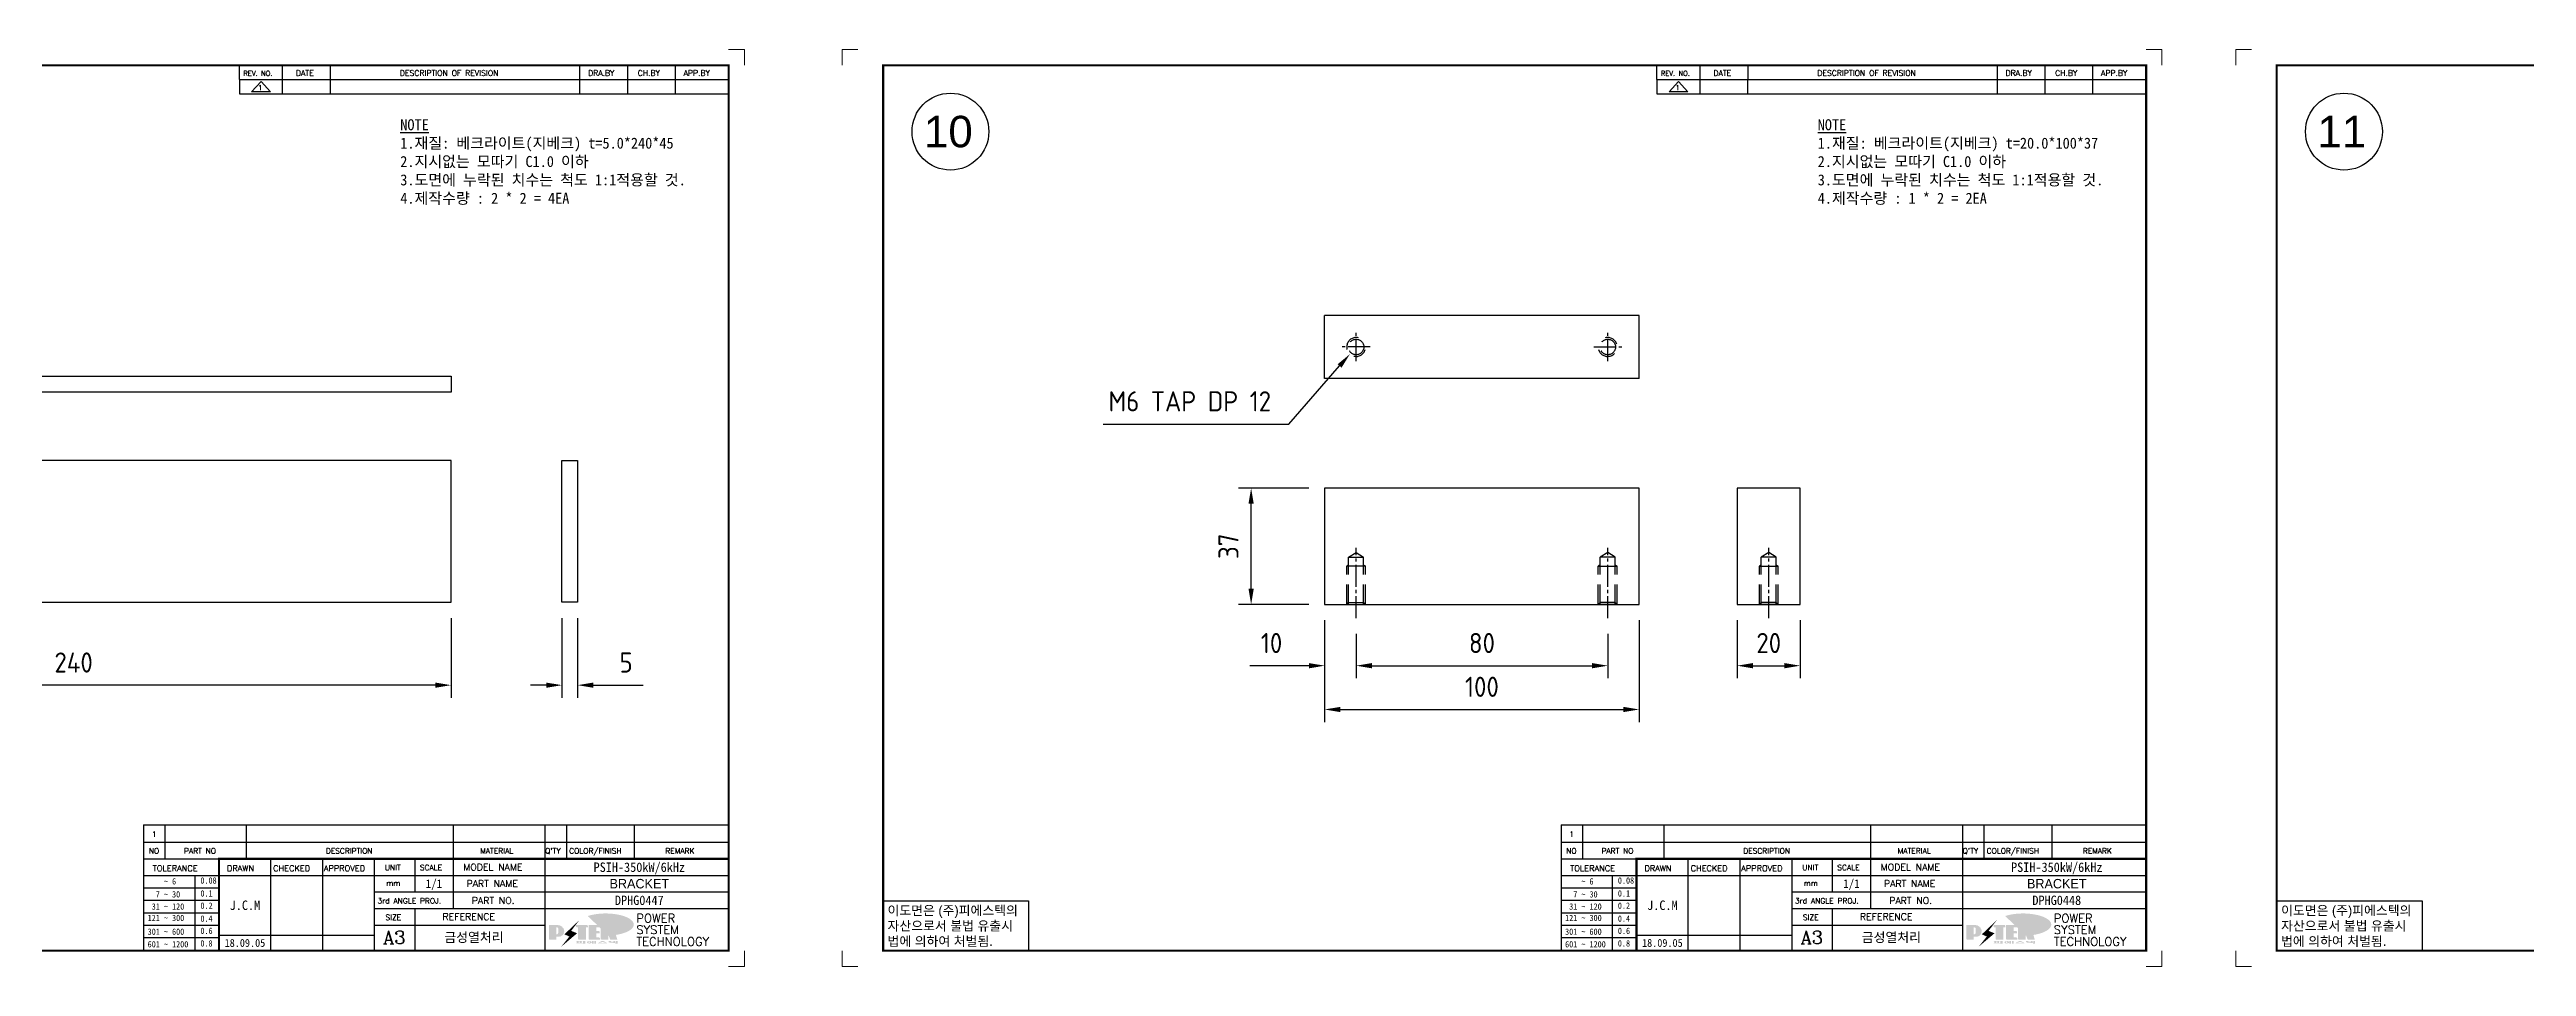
# Model space of a CAD drawing. Header units: millimetres. Extents: x 282 to 14566, y -4134 to 5341.
# Drawn here: x 6632 to 7420, y -365 to -73 of the extents above; entities that cross this region are included whole.
import ezdxf
from ezdxf.enums import TextEntityAlignment as Align

# ---------------------------------------------------------------- set-up
doc = ezdxf.new("R2010")
doc.units = ezdxf.units.MM
for name, pattern in [('CENTER', [50.8, 31.75, -6.35, 6.35, -6.35]), ('CENTER1', [10, 7, -1, 1, -1]), ('HIDDEN', [9.525, 6.35, -3.175])]:
    doc.linetypes.add(name, pattern=pattern)
for name, color, linetype in [('CENTER', 1, 'CENTER'), ('FORMAT-1', 7, 'Continuous'), ('line', 3, 'Continuous'), ('Text', 2, 'Continuous')]:
    doc.layers.add(name, color=color, linetype=linetype)
doc.styles.add('arial_ttf', font='arial.ttf')
doc.styles.add('h1', font='')
doc.styles.add('HAN', font='')
doc.styles.add('RC', font='ROMANC.SHX')
doc.styles.add('ROMANT', font='romant__.ttf')
doc.styles.add('RT', font='ROMANT.SHX', dxfattribs={"oblique": 15})
doc.styles.get("Standard").update_dxf_attribs({"font": 'ISOCP.SHX', "bigfont": 'WHGTXT.SHX'})
doc.styles.get('h1').set_extended_font_data('New Gulim')
doc.styles.get('HAN').set_extended_font_data('GulimChe')
doc.dimstyles.new('PS-2', dxfattribs={"dimscale": 2, "dimtxt": 3.2, "dimasz": 2.5, "dimexe": 2, "dimexo": 2.5, "dimgap": 2, "dimtad": 1, "dimtoh": 1, "dimrnd": 0.05, "dimzin": 12, "dimdsep": 46, "dimtxsty": 'Standard', "dimcen": 0, "dimclrt": 2, "dimazin": 3, "dimtfac": 1, "dimtofl": 0, "dimtmove": 0, "dimatfit": 3, "dimfxl": 0, "dimtolj": 1, "dimtzin": 0, "dimarcsym": 0})

# ---------------------------------------------------------------- blocks, each defined once
blk = doc.blocks.new('*D165')
at = {"color": 0, "lineweight": -2}
for p, q in [((6519.89, -254.09), (6519.89, -279.42)), ((6759.89, -254.09), (6759.89, -279.42)), ((6754.89, -275.42), (6524.89, -275.42))]:
    blk.add_line(p, q, dxfattribs=at)
at = {"color": 0}
for points in [[(6524.89, -274.59), (6524.89, -276.25), (6519.89, -275.42)], [(6754.89, -274.59), (6754.89, -276.25), (6759.89, -275.42)]]:
    blk.add_solid(points, dxfattribs=at)
at = {"layer": 'DEFPOINTS', "color": 0}
for p in [(6519.89, -249.09, 0), (6759.89, -249.09, 0), (6519.89, -275.42)]:
    blk.add_point(p, dxfattribs=at)
at = {"color": 2, "insert": (6639.89, -268.22), "char_height": 6.4, "attachment_point": 5}
blk.add_mtext('\\A1;240', dxfattribs=at)
blk = doc.blocks.new('*D167')
at = {"color": 0, "lineweight": -2}
for p, q in [((6795.11, -254.09), (6795.11, -279.42)), ((6800.11, -254.09), (6800.11, -279.42)), ((6790.11, -275.42), (6785.11, -275.42)), ((6805.11, -275.42), (6820.93, -275.42))]:
    blk.add_line(p, q, dxfattribs=at)
at = {"color": 0}
for points in [[(6790.11, -274.59), (6790.11, -276.25), (6795.11, -275.42)], [(6805.11, -274.59), (6805.11, -276.25), (6800.11, -275.42)]]:
    blk.add_solid(points, dxfattribs=at)
at = {"layer": 'DEFPOINTS', "color": 0}
for p in [(6795.11, -249.09, 0), (6800.11, -249.09, 0), (6800.11, -275.42)]:
    blk.add_point(p, dxfattribs=at)
at = {"color": 2, "insert": (6815.52, -268.22), "char_height": 6.4, "attachment_point": 5}
blk.add_mtext('\\A1;5', dxfattribs=at)
blk = doc.blocks.new('A$C07EB2124')
at = {"color": 2}
for p, q in [((10, 37), (-90, 37)), ((-90, 37), (-90, 0)), ((10, 0), (10, 37)), ((-90, 0), (10, 0))]:
    blk.add_line(p, q, dxfattribs=at)
at = {"color": 2, "linetype": 'HIDDEN'}
for p, q in [((-82.4, 15), (-80, 16.52)), ((-80, 16.52), (-77.6, 15)), ((0, 16.52), (-2.4, 15)), ((2.4, 15), (0, 16.52)), ((-82.4, 12.59), (-83, 12.2)), ((-83, 0), (-83, 12.2)), ((-77, 12.2), (-83, 12.2)), ((-82.4, 0), (-82.4, 15)), ((-82.4, 15), (-77.6, 15)), ((-77.6, 0), (-77.6, 15)), ((-77.6, 12.59), (-77, 12.2)), ((-77, 0), (-77, 12.2)), ((-77, 0), (-77, 12)), ((-2.4, 12.59), (-3, 12.2)), ((-3, 0), (-3, 12.2)), ((-3, 12.2), (3, 12.2)), ((-2.4, 0), (-2.4, 15)), ((2.4, 15), (-2.4, 15)), ((2.4, 0), (2.4, 15)), ((2.4, 12.59), (3, 12.2)), ((3, 0), (3, 12.2))]:
    blk.add_line(p, q, dxfattribs=at)
for points in [[(-83, 0), (-82.4, 0.6), (-77.6, 0.6), (-77, 0)], [(-83, 0), (-77, 0)], [(3, 0), (2.4, 0.6), (-2.4, 0.6), (-3, 0)], [(3, 0), (-3, 0)]]:
    blk.add_lwpolyline(points, dxfattribs=at)
at = {"layer": 'CENTER', "linetype": 'CENTER1'}
for p, q in [((-80, -4.36), (-80, 18.05)), ((0, -4.36), (0, 18.05))]:
    blk.add_line(p, q, dxfattribs=at)
blk = doc.blocks.new('A$C1CBC2C1F')
at = {"color": 2}
for p, q in [((0, 37), (-20, 37)), ((-20, 37), (-20, 0)), ((0, 0), (0, 37)), ((-20, 0), (0, 0))]:
    blk.add_line(p, q, dxfattribs=at)
at = {"color": 2, "linetype": 'HIDDEN'}
for p, q in [((-10, 16.52), (-12.4, 15)), ((-7.6, 15), (-10, 16.52)), ((-12.4, 12.59), (-13, 12.2)), ((-13, 0), (-13, 12.2)), ((-13, 12.2), (-7, 12.2)), ((-12.4, 0), (-12.4, 15)), ((-7.6, 15), (-12.4, 15)), ((-7.6, 0), (-7.6, 15)), ((-7.6, 12.59), (-7, 12.2)), ((-7, 0), (-7, 12.2))]:
    blk.add_line(p, q, dxfattribs=at)
for points in [[(-7, 0), (-7.6, 0.6), (-12.4, 0.6), (-13, 0)], [(-7, 0), (-13, 0)]]:
    blk.add_lwpolyline(points, dxfattribs=at)
at = {"layer": 'CENTER', "linetype": 'CENTER1'}
blk.add_line((-10, -4.36), (-10, 18.05), dxfattribs=at)
blk = doc.blocks.new('A$C70770519')
at = {"color": 2}
for p, q in [((0, 20), (-100, 20)), ((-100, 0), (-100, 20)), ((0, 0), (0, 20)), ((0, 0), (-100, 0))]:
    blk.add_line(p, q, dxfattribs=at)
at = {"color": 2, "linetype": 'HIDDEN'}
for centre in [(-90, 10), (-10, 10)]:
    blk.add_circle(centre, 2.46, dxfattribs=at)
for centre, start, end in [((-90, 10), 75, 345), ((-10, 10), 195, 105)]:
    blk.add_arc(centre, 3, start, end, dxfattribs=at)
at = {"layer": 'CENTER', "linetype": 'CENTER1'}
for p, q in [((-85.52, 10), (-94.48, 10)), ((-90, 5.52), (-90, 14.48)), ((-14.48, 10), (-5.52, 10)), ((-10, 5.52), (-10, 14.48))]:
    blk.add_line(p, q, dxfattribs=at)
blk = doc.blocks.new('*D181')
at = {"color": 0, "lineweight": -2}
for p, q in [((7037.59, -254.79), (7037.59, -287.14)), ((7137.59, -254.79), (7137.59, -287.14)), ((7042.59, -283.14), (7132.59, -283.14))]:
    blk.add_line(p, q, dxfattribs=at)
at = {"color": 0}
for points in [[(7042.59, -282.31), (7042.59, -283.98), (7037.59, -283.14)], [(7132.59, -282.31), (7132.59, -283.98), (7137.59, -283.14)]]:
    blk.add_solid(points, dxfattribs=at)
at = {"layer": 'DEFPOINTS', "color": 0}
for p in [(7037.59, -249.79, 0), (7137.59, -249.79, 0), (7137.59, -283.14)]:
    blk.add_point(p, dxfattribs=at)
at = {"color": 2, "insert": (7087.59, -275.94), "char_height": 6.4, "attachment_point": 5}
blk.add_mtext('\\A1;100', dxfattribs=at)
blk = doc.blocks.new('*D182')
at = {"color": 0, "lineweight": -2}
for p, q in [((7047.59, -259.15), (7047.59, -273.23)), ((7127.59, -259.15), (7127.59, -273.23)), ((7052.59, -269.23), (7122.59, -269.23))]:
    blk.add_line(p, q, dxfattribs=at)
at = {"color": 0}
for points in [[(7052.59, -268.4), (7052.59, -270.07), (7047.59, -269.23)], [(7122.59, -268.4), (7122.59, -270.07), (7127.59, -269.23)]]:
    blk.add_solid(points, dxfattribs=at)
at = {"layer": 'DEFPOINTS', "color": 0}
for p in [(7047.59, -254.15, 0), (7127.59, -254.15, 0), (7127.59, -269.23)]:
    blk.add_point(p, dxfattribs=at)
at = {"color": 2, "insert": (7087.59, -262.03), "char_height": 6.4, "attachment_point": 5}
blk.add_mtext('\\A1;80', dxfattribs=at)
blk = doc.blocks.new('*D183')
at = {"color": 0, "lineweight": -2}
for p, q in [((7037.59, -254.79), (7037.59, -273.23)), ((7047.59, -259.15), (7047.59, -273.23)), ((7032.59, -269.23), (7013.83, -269.23)), ((7052.59, -269.23), (7057.59, -269.23))]:
    blk.add_line(p, q, dxfattribs=at)
at = {"color": 0}
for points in [[(7032.59, -268.4), (7032.59, -270.07), (7037.59, -269.23)], [(7052.59, -268.4), (7052.59, -270.07), (7047.59, -269.23)]]:
    blk.add_solid(points, dxfattribs=at)
at = {"layer": 'DEFPOINTS', "color": 0}
for p in [(7037.59, -249.79, 0), (7047.59, -254.15, 0), (7037.59, -269.23)]:
    blk.add_point(p, dxfattribs=at)
at = {"color": 2, "insert": (7020.71, -262.03), "char_height": 6.4, "attachment_point": 5}
blk.add_mtext('\\A1;10', dxfattribs=at)
blk = doc.blocks.new('*D184')
at = {"color": 0, "lineweight": -2}
for p, q in [((7032.59, -212.79), (7010.22, -212.79)), ((7014.22, -244.79), (7014.22, -217.79)), ((7032.59, -249.79), (7010.22, -249.79))]:
    blk.add_line(p, q, dxfattribs=at)
at = {"color": 0}
for points in [[(7013.38, -217.79), (7015.05, -217.79), (7014.22, -212.79)], [(7013.38, -244.79), (7015.05, -244.79), (7014.22, -249.79)]]:
    blk.add_solid(points, dxfattribs=at)
at = {"layer": 'DEFPOINTS', "color": 0}
for p in [(7014.22, -212.79), (7037.59, -212.79, 0), (7037.59, -249.79, 0)]:
    blk.add_point(p, dxfattribs=at)
at = {"color": 2, "insert": (7007.02, -231.29), "char_height": 6.4, "attachment_point": 5, "rotation": 90}
blk.add_mtext('\\A1;37', dxfattribs=at)
blk = doc.blocks.new('*D185')
at = {"color": 0, "lineweight": -2}
for p, q in [((7168.77, -254.79), (7168.77, -273.23)), ((7188.77, -254.79), (7188.77, -273.23)), ((7173.77, -269.23), (7183.77, -269.23))]:
    blk.add_line(p, q, dxfattribs=at)
at = {"color": 0}
for points in [[(7173.77, -268.4), (7173.77, -270.07), (7168.77, -269.23)], [(7183.77, -268.4), (7183.77, -270.07), (7188.77, -269.23)]]:
    blk.add_solid(points, dxfattribs=at)
at = {"layer": 'DEFPOINTS', "color": 0}
for p in [(7168.77, -249.79, 0), (7188.77, -249.79, 0), (7188.77, -269.23)]:
    blk.add_point(p, dxfattribs=at)
at = {"color": 2, "insert": (7178.77, -262.03), "char_height": 6.4, "attachment_point": 5}
blk.add_mtext('\\A1;20', dxfattribs=at)
blk = doc.blocks.new('*D186')
at = {"color": 0, "lineweight": -2}
for p, q in [((7026.23, -192.48), (7042.34, -174)), ((6967.21, -192.48), (7026.23, -192.48))]:
    blk.add_line(p, q, dxfattribs=at)
at = {"color": 0}
blk.add_solid([(7041.71, -173.46), (7042.96, -174.55), (7045.62, -170.23)], dxfattribs=at)
at = {"layer": 'DEFPOINTS', "color": 0}
for p in [(7045.62, -170.23, 0), (7049.56, -165.71, 0)]:
    blk.add_point(p, dxfattribs=at)
at = {"color": 2, "insert": (6994.72, -185.24), "char_height": 6.4, "attachment_point": 5}
blk.add_mtext('\\A1;M6 TAP DP 12', dxfattribs=at)
blk = doc.blocks.new('t3')
for p, q in [((0, 15.88), (46.25, 15.88)), ((0, 15.88), (0, 0)), ((46.25, 15.88), (46.25, 0)), ((0, 0), (46.25, 0))]:
    blk.add_line(p, q)
at = {"color": 1, "style": 'h1'}
for s, p in [('자산으로서 불법 유출시', (1.4, 6.41)), ('이도면은 (주)피에스텍의', (1.4, 11.29)), ('법에 의하여 처벌됨.', (1.4, 1.52))]:
    blk.add_text(s, height=3, dxfattribs=at).set_placement(p)
blk = doc.blocks.new('new LOGO')
at = {"layer": 'line'}
h = blk.add_hatch(color=253, dxfattribs=at)
edge = h.paths.add_edge_path()
edge.add_ellipse((334, 86), major_axis=(-166, 0), ratio=0.39426, start_angle=111.5127, end_angle=334.469)
edge.add_ellipse((314, 81), major_axis=(-154, 0), ratio=0.40699, start_angle=121.3066, end_angle=327.7437, ccw=False)
edge.add_line((394, 28), (395, 26))
h = blk.add_hatch(color=1, dxfattribs=at)
h.paths.add_polyline_path([(41, 16), (54, 16, 1), (54, 83), (0, 83), (0, 0), (41, 0)])
h.paths.add_polyline_path([(41, 28), (41, 72), (44, 72, -0.414214), (55, 61), (55, 39, -0.414214), (44, 28)], flags=16)
h.paths.add_polyline_path([(215, 72), (227, 72), (227, 83), (160, 83), (160, 72), (172, 72), (172, 0), (215, 0)])
h.paths.add_polyline_path([(276, 37), (295, 37), (295, 49), (276, 49), (276, 72), (295, 72), (295, 83), (234, 83), (234, 0), (297, 0), (297, 11), (276, 11)])
h.paths.add_polyline_path([(347, 35), (360, 0), (400, 0), (380, 67), (400, 83), (381, 83), (347, 62), (347, 83), (305, 83), (305, 0), (347, 0)])
h = blk.add_hatch(color=250, dxfattribs=at)
h.paths.add_polyline_path([(44, 69), (47, 69, -0.129793), (52, 68, 0.221832), (44, 72), (41, 72), (41, 28), (44, 28, 0.02048), (44, 28)], flags=17)
h.paths.add_polyline_path([(44, 14), (57, 14, 0.72362), (77, 74, -0.679777), (54, 16), (41, 16), (41, 0), (3, 0), (3, -3), (44, -3)])
h.paths.add_polyline_path([(118, 14), (71, -44), (77, -40), (121, 16), (92, 29), (173, 106), (177, 111), (89, 28)])
h.paths.add_polyline_path([(163, 72), (163, 69), (172, 69), (172, 72)], flags=17)
h.paths.add_polyline_path([(218, 69), (230, 69), (230, 80), (227, 80), (227, 72), (215, 72), (215, 0), (175, 0), (175, -3), (218, -3)])
h.paths.add_polyline_path([(298, 47), (295, 47), (295, 37), (276, 37), (276, 11), (279, 11), (279, 35), (298, 35)])
h.paths.add_polyline_path([(300, 8), (297, 8), (297, 0), (237, 0), (237, -3), (300, -3)])
h.paths.add_polyline_path([(298, 80), (295, 80), (295, 72), (276, 72), (276, 49), (279, 49), (279, 69), (298, 69)])
h.paths.add_polyline_path([(350, 80), (347, 80), (347, 62), (350, 64)])
h.paths.add_polyline_path([(350, 27), (347, 35), (347, 0), (308, 0), (308, -3), (350, -3)])
h.paths.add_polyline_path([(403, 80), (397, 80), (380, 67), (400, 0), (362, 0), (363, -3), (403, -3), (383, 64)])
blk.add_hatch(color=5, dxfattribs=at).paths.add_polyline_path([(166, 35), (131, 49), (180, 113), (92, 29), (121, 16), (74, -43)])
h = blk.add_hatch(color=250, dxfattribs=at)
edge = h.paths.add_edge_path()
edge.add_ellipse((238, -18), major_axis=(-14.3, 0), ratio=0.526336, start_angle=192.2456, end_angle=269.0748)
edge.add_line((238, -10), (238, -10))
edge.add_ellipse((238, -18), major_axis=(-14.3, 0), ratio=0.526336, start_angle=270.9252, end_angle=449.0748)
edge.add_line((238, -25), (238, -25))
edge.add_ellipse((238, -18), major_axis=(-14.3, 0), ratio=0.526336, start_angle=450.9252, end_angle=527.7544)
edge.add_line((252, -19), (254, -19))
edge.add_line((254, -19), (254, -27))
edge.add_line((254, -27), (263, -27))
edge.add_line((263, -27), (263, -10))
edge.add_line((263, -10), (254, -10))
edge.add_line((254, -10), (254, -16))
edge.add_line((254, -16), (252, -16))
h.paths.add_polyline_path([(241, -16), (241, -19, -1), (234, -19), (234, -16, -1)], flags=16)
h.paths.add_polyline_path([(278, -10), (268, -10), (268, -27), (278, -27)])
h.paths.add_polyline_path([(310, -10), (310, -11, -0.157169), (289, -18), (294, -20, 0.128407), (316, -16, 0.128407), (339, -20), (343, -18, -0.157169), (322, -11), (322, -10)])
h.paths.add_polyline_path([(342, -25), (342, -22), (290, -22), (290, -25)])
h.paths.add_polyline_path([(352, -10), (352, -16, 0.414214), (354, -18), (379, -18), (379, -20), (390, -20), (390, -10), (379, -10), (379, -14), (375, -14), (375, -15), (379, -15), (379, -16), (365, -16), (365, -15), (371, -15), (371, -14), (365, -14), (365, -13), (375, -13), (375, -10)])
h.paths.add_polyline_path([(394, -10), (394, -20), (405, -20), (405, -10)])
h.paths.add_polyline_path([(405, -27), (405, -21), (357, -21), (357, -23), (392, -23), (392, -27)])
h.paths.add_polyline_path([(200, -10), (200, -22), (193, -22), (193, -13), (197, -13), (197, -10), (161, -10), (161, -13), (164, -13), (164, -22), (161, -22), (161, -25), (200, -25), (200, -27), (214, -27), (214, -10)])
h.paths.add_polyline_path([(182, -13), (176, -13), (176, -22), (182, -22)], flags=17)
blk = doc.blocks.new('format-3')
at = {"color": 3, "lineweight": 9}
for p, q in [((0, 286.3), (0, 291.3)), ((5, 291.3), (0, 291.3)), ((414.5, 291.3), (419.5, 291.3)), ((419.5, 286.3), (419.5, 291.3)), ((0, 5), (0, 0)), ((5, 0), (0, 0)), ((414.5, 0), (419.5, 0)), ((419.5, 5), (419.5, 0))]:
    blk.add_line(p, q, dxfattribs=at)
at = {"color": 180}
for p, q in [((258.97, 281.75), (258.97, 286.3)), ((272.71, 281.75), (272.71, 286.3)), ((287.94, 281.75), (287.94, 286.3)), ((367.22, 281.75), (367.22, 286.3)), ((382.45, 281.75), (382.45, 286.3)), ((397.61, 281.75), (397.61, 286.3)), ((258.97, 281.75), (414.5, 281.75)), ((228.5, 39.49), (228.5, 5)), ((228.5, 39.49), (414.5, 39.49)), ((235.29, 39.49), (235.29, 34.21)), ((261.24, 34.21), (261.24, 39.49)), ((326.9, 39.49), (326.9, 34.21)), ((356.11, 39.49), (356.11, 34.21)), ((362.93, 39.49), (362.93, 34.21)), ((384.48, 39.49), (384.48, 34.21)), ((228.5, 34.21), (252.48, 34.21)), ((268.96, 5), (268.96, 34.21)), ((285.45, 5), (285.45, 34.21)), ((301.94, 5), (301.94, 34.21)), ((314.72, 34.21), (314.72, 23.65)), ((326.9, 34.21), (326.9, 18.37)), ((356.11, 34.21), (356.11, 5)), ((228.5, 28.93), (252.48, 28.93)), ((228.5, 24.98), (252.48, 24.98)), ((244.89, 5.23), (244.89, 28.93)), ((252.48, 28.93), (414.5, 28.93)), ((301.94, 23.65), (414.5, 23.65)), ((228.5, 21.03), (252.48, 21.03)), ((228.5, 17.08), (252.48, 17.08)), ((301.94, 18.37), (414.5, 18.37)), ((314.72, 18.37), (314.72, 5)), ((228.5, 13.13), (252.48, 13.13)), ((228.5, 9.18), (252.48, 9.18)), ((252.48, 9.95), (301.94, 9.95)), ((301.94, 13.09), (356.11, 13.09))]:
    blk.add_line(p, q, dxfattribs=at)
at = {"const_width": 0.7}
blk.add_lwpolyline([(252.48, 5), (252.48, 34.21), (414.5, 34.21)], dxfattribs=at)
at = {"layer": 'FORMAT-1', "const_width": 0.7}
blk.add_lwpolyline([(13, 5), (13, 286.3), (414.5, 286.3), (414.5, 5)], close=True, dxfattribs=at)
blk.add_blockref('t3', (13, 5))
at = {"xscale": 0.05400000000000027, "yscale": 0.05400000000000027, "zscale": 0.05400000000000027}
blk.add_blockref('new LOGO', (357.35, 8.65), dxfattribs=at)
at = {"color": 2}
for s, height, style, p in [('REV. NO.', 1.56, 'RC', (260.23, 282.95)), ('DATE', 1.788, 'RC', (276.95, 282.94)), ('DESCRIPTION OF REVISION', 1.7875, 'RC', (309.98, 282.94)), ('DRA.BY', 1.788, 'RC', (369.83, 282.94)), ('CH.BY', 1.788, 'RC', (385.59, 282.94)), ('APP.BY', 1.788, 'RC', (400.18, 282.94)), ('NO', 1.742, 'RC', (230.16, 35.83)), (' TOLERANCE', 1.9, 'RC', (230.11, 30.22)), ('PART NO', 1.742, 'RC', (241.36, 35.83)), ('DRAWN', 1.9, 'RC', (255, 30.22)), ('CHECKED', 1.9, 'RC', (269.71, 30.22)), ('APPROVED', 1.9, 'RC', (285.8, 30.22)), ('DESCRIPTION', 1.7424, 'RC', (286.43, 35.83)), ('UNIT', 1.742, 'RC', (305.19, 30.55)), ('SCALE', 1.742, 'RC', (316.32, 30.55)), ('MODEL NAME', 2.178, 'RC', (330.12, 30.46)), ('MATERIAL', 1.742, 'RC', (335.52, 35.83)), ("Q'TY", 1.742, 'RC', (356.17, 35.83)), ('COLOR/FINISH', 1.7424, 'RC', (363.8, 35.83)), ('REMARK', 1.742, 'RC', (394.37, 35.83)), ('  7 ~ 30', 2, 'HAN', (229.8, 21.91)), ('    ~ 6', 2, 'HAN', (229.8, 26.03)), ('0.08', 2, 'HAN', (246.57, 26.31)), ('0.1', 2, 'HAN', (246.57, 22.2)), ('mm', 1.742, 'RC', (305.67, 25.56)), ('PART NAME', 2.178, 'RC', (331.17, 25.24)), ('121 ~ 300', 2, 'HAN', (229.8, 14.42)), (' 31 ~ 120', 2, 'HAN', (229.8, 18.04)), ('0.2', 2, 'HAN', (246.57, 18.32)), ('0.4', 2, 'HAN', (246.57, 14.2)), ('3rd ANGLE PROJ.', 1.7424, 'RC', (302.87, 19.97)), ('SIZE', 1.742, 'RC', (305.39, 14.71)), ('REFERENCE', 2.178, 'RC', (323.52, 14.69)), ('PART NO.', 2.178, 'RC', (332.84, 19.85)), ('301 ~ 600', 2, 'HAN', (229.8, 10.04)), ('601 ~ 1200', 2, 'HAN', (229.8, 6.05)), ('0.6', 2, 'HAN', (246.57, 10.32)), ('0.8', 2, 'HAN', (246.57, 6.33))]:
    blk.add_text(s, height=height, dxfattribs=dict(at, style=style)).set_placement(p)
at = {"style": 'ROMANT'}
for s, p in [('POWER', (385.15, 13.96)), ('TECHNOLOGY', (385.15, 6.56)), ('SYSTEM', (385.15, 10.31))]:
    blk.add_text(s, height=2.7, dxfattribs=at).set_placement(p)
at = {"color": 2, "lineweight": 25, "style": 'RC'}
blk.add_text('A3', height=4.182, dxfattribs=at).set_placement((304.61, 7.14))
at = {"style": 'HAN'}
for tag, height, p in [('MODEL-NAME', 3, (386.1, 31.53)), ('SCALE', 2.7, (320.81, 26.29)), ('PART-NAME', 3, (386.1, 26.29)), ('DRA-BY', 3, (260.72, 19.44)), ('CH-BY', 3, (277.21, 19.44)), ('APP-BY', 3, (293.7, 19.44)), ('PART-NO', 3, (386.1, 21.01)), ('DRA-DATE', 2.5, (260.72, 7.47)), ('CH-DATE', 2.5, (277.21, 7.47)), ('APP-DATE', 2.5, (293.7, 7.47)), ('관련업체', 3, (333.52, 9.26))]:
    blk.add_attdef(tag, text='', height=height, dxfattribs=at).set_placement(p, align=Align.MIDDLE_CENTER)
blk = doc.blocks.new('no3')
at = {"color": 180}
for p, q in [((0, 5.5), (0, 0)), ((0, 5.5), (186, 5.5)), ((6.79, 5.5), (6.79, 0)), ((32.74, 0.11), (32.74, 5.5)), ((98.4, 5.5), (98.4, 0)), ((127.61, 5.5), (127.61, 0)), ((134.43, 5.5), (134.43, 0)), ((155.98, 5.5), (155.98, 0))]:
    blk.add_line(p, q, dxfattribs=at)
at = {"color": 2, "style": 'RT', "oblique": 15}
blk.add_attdef('NO', text='', height=1.74, dxfattribs=at).set_placement((3.38, 2.51), align=Align.MIDDLE_CENTER)
at = {"color": 2, "style": 'HAN'}
for tag, p in [('PART-NO', (19.76, 2.75)), ('MATERIAL', (111.38, 2.75)), ("Q'TY", (131.02, 2.75)), ('COLOR/FINISH', (145.2, 2.75)), ('REMARK', (170.76, 2.75))]:
    blk.add_attdef(tag, text='', height=2.9, dxfattribs=at).set_placement(p, align=Align.MIDDLE_CENTER)
blk.add_attdef('DESCRIPTION', text='', height=2.9, dxfattribs=at).set_placement((34.51, 2.75), align=Align.MIDDLE_LEFT)
blk = doc.blocks.new('re3')
at = {"color": 180}
for p, q in [((0, 0), (0, -4.55)), ((0, -4.55), (155.53, -4.55)), ((6.87, -0.64), (3.86, -3.91)), ((9.88, -3.91), (3.86, -3.91)), ((6.87, -0.64), (9.88, -3.91)), ((13.74, -4.55), (13.74, 0)), ((28.97, -4.55), (28.97, 0)), ((108.25, -4.55), (108.25, 0)), ((123.49, -4.55), (123.49, 0)), ((138.64, -4.55), (138.64, 0))]:
    blk.add_line(p, q, dxfattribs=at)
at = {"color": 2, "style": 'RC', "oblique": 15}
blk.add_attdef('REV.NO', text='', height=1.56, dxfattribs=at).set_placement((6.59, -2.56), align=Align.MIDDLE_CENTER)
blk.add_attdef('-1', text='', height=1.56, dxfattribs=at).set_placement((9.37, -1.66), align=Align.MIDDLE_LEFT)
at = {"color": 2, "style": 'HAN'}
for tag, p in [('REV.-DATE', (21.36, -2.28)), ('DRA.BY', (115.87, -2.28)), ('CH.BY', (131.07, -2.28)), ('APP.BY', (147.09, -2.28))]:
    blk.add_attdef(tag, text='', height=2.5, dxfattribs=at).set_placement(p, align=Align.MIDDLE_CENTER)
blk.add_attdef('DESCRIPTION-OF-REVISION', text='', height=2.5, dxfattribs=at).set_placement((31.61, -2.28), align=Align.MIDDLE_LEFT)

msp = doc.modelspace()

# ---------------------------------------------------------------- linework, layer by layer
at = {"color": 30}
for points in [[(6519.891, -177.28), (6759.891, -177.28), (6759.891, -182.28), (6519.891, -182.28), (6519.891, -177.28)], [(6795.106, -249.091), (6795.106, -204.091), (6800.106, -204.091), (6800.106, -249.091), (6795.106, -249.091)]]:
    msp.add_lwpolyline(points, dxfattribs=at)
msp.add_lwpolyline([(6759.891, -204.091), (6519.891, -204.091), (6519.891, -249.091), (6759.891, -249.091)], close=True, dxfattribs=at)
for centre in [(6918.624, -99.556), (7361.624, -99.556)]:
    msp.add_circle(centre, 12.215)

# ---------------------------------------------------------------- block references
ref = msp.add_blockref('format-3', (6433.625, -364.78))
ref.add_attrib('DRA-DATE', '18.09.05', dxfattribs={"height": 2.5, "style": 'HAN'}).set_placement((6694.345, -357.305), align=Align.MIDDLE_CENTER)
ref.add_attrib('DRA-BY', 'J.C.M', dxfattribs={"height": 3, "style": 'HAN'}).set_placement((6694.345, -345.338), align=Align.MIDDLE_CENTER)
ref.add_attrib('MODEL-NAME', 'PSIH-350kW/6kHz', dxfattribs={"height": 3, "style": 'HAN'}).set_placement((6819.721, -333.255), align=Align.MIDDLE_CENTER)
ref.add_attrib('PART-NAME', 'BRACKET', dxfattribs={"height": 3, "style": 'h1'}).set_placement((6819.721, -338.486), align=Align.MIDDLE_CENTER)
ref.add_attrib('PART-NO', 'DPHG0447', dxfattribs={"height": 3, "style": 'HAN'}).set_placement((6819.721, -343.766), align=Align.MIDDLE_CENTER)
ref.add_attrib('SCALE', '1/1', dxfattribs={"height": 2.7, "style": 'HAN'}).set_placement((6754.433, -338.486), align=Align.MIDDLE_CENTER)
ref.add_attrib('관련업체', '금성열처리', dxfattribs={"height": 3, "style": 'h1'}).set_placement((6767.149, -355.517), align=Align.MIDDLE_CENTER)
ref = msp.add_blockref('format-3', (6884.234, -364.78))
ref.add_attrib('DRA-DATE', '18.09.05', dxfattribs={"height": 2.5, "style": 'HAN'}).set_placement((7144.954, -357.305), align=Align.MIDDLE_CENTER)
ref.add_attrib('DRA-BY', 'J.C.M', dxfattribs={"height": 3, "style": 'HAN'}).set_placement((7144.954, -345.338), align=Align.MIDDLE_CENTER)
ref.add_attrib('MODEL-NAME', 'PSIH-350kW/6kHz', dxfattribs={"height": 3, "style": 'HAN'}).set_placement((7270.33, -333.255), align=Align.MIDDLE_CENTER)
ref.add_attrib('PART-NAME', 'BRACKET', dxfattribs={"height": 3, "style": 'h1'}).set_placement((7270.33, -338.486), align=Align.MIDDLE_CENTER)
ref.add_attrib('PART-NO', 'DPHG0448', dxfattribs={"height": 3, "style": 'HAN'}).set_placement((7270.33, -343.766), align=Align.MIDDLE_CENTER)
ref.add_attrib('SCALE', '1/1', dxfattribs={"height": 2.7, "style": 'HAN'}).set_placement((7205.042, -338.486), align=Align.MIDDLE_CENTER)
ref.add_attrib('관련업체', '금성열처리', dxfattribs={"height": 3, "style": 'h1'}).set_placement((7217.758, -355.517), align=Align.MIDDLE_CENTER)
ref = msp.add_blockref('format-3', (7327.235, -364.78))
ref.add_attrib('DRA-DATE', '18.09.05', dxfattribs={"height": 2.5, "style": 'HAN'}).set_placement((7587.955, -357.305), align=Align.MIDDLE_CENTER)
ref.add_attrib('DRA-BY', 'J.C.M', dxfattribs={"height": 3, "style": 'HAN'}).set_placement((7587.955, -345.338), align=Align.MIDDLE_CENTER)
ref.add_attrib('MODEL-NAME', 'PSIH-350kW/6kHz', dxfattribs={"height": 3, "style": 'HAN'}).set_placement((7713.33, -333.255), align=Align.MIDDLE_CENTER)
ref.add_attrib('PART-NAME', 'BRACKET', dxfattribs={"height": 3, "style": 'h1'}).set_placement((7713.33, -338.486), align=Align.MIDDLE_CENTER)
ref.add_attrib('PART-NO', 'DPHG0449', dxfattribs={"height": 3, "style": 'HAN'}).set_placement((7713.33, -343.766), align=Align.MIDDLE_CENTER)
ref.add_attrib('SCALE', '1/1', dxfattribs={"height": 2.7, "style": 'HAN'}).set_placement((7648.043, -338.486), align=Align.MIDDLE_CENTER)
ref.add_attrib('관련업체', '금성열처리', dxfattribs={"height": 3, "style": 'h1'}).set_placement((7660.758, -355.517), align=Align.MIDDLE_CENTER)
ref = msp.add_blockref('re3', (6692.591, -83.03))
ref.add_attrib('REV.NO', '1', dxfattribs={"color": 2, "height": 1.56, "style": 'RC'}).set_placement((6699.18, -85.587), align=Align.MIDDLE_CENTER)
ref = msp.add_blockref('re3', (7143.2, -83.03))
ref.add_attrib('REV.NO', '1', dxfattribs={"color": 2, "height": 1.56, "style": 'RC'}).set_placement((7149.789, -85.587), align=Align.MIDDLE_CENTER)
for name, p in [('A$C70770519', (7137.592, -177.973)), ('A$C07EB2124', (7127.592, -249.794)), ('A$C1CBC2C1F', (7188.775, -249.794))]:
    msp.add_blockref(name, p)
ref = msp.add_blockref('no3', (6662.125, -325.286))
ref.add_attrib('NO', '1', dxfattribs={"color": 2, "height": 1.74, "style": 'RT'}).set_placement((6665.51, -322.779), align=Align.MIDDLE_CENTER)
ref = msp.add_blockref('no3', (7112.734, -325.286))
ref.add_attrib('NO', '1', dxfattribs={"color": 2, "height": 1.74, "style": 'RT'}).set_placement((7116.119, -322.779), align=Align.MIDDLE_CENTER)

# ---------------------------------------------------------------- texts
at = {"color": 2, "char_height": 3.5, "attachment_point": 1, "style": 'HAN'}
for s, insert in [('{\\LNOTE\\P}1.재질: 베크라이트(지베크) t=5.0*240*45\\P2.지시없는 모따기 C1.0 이하\\P3.도면에 누락된 치수는 척도 1:1적용할 것.\\P{\\C1;4.제작수량 : 2 * 2 = 4EA}', (6743.731, -95.622)), ('{\\LNOTE\\P}1.재질: 베크라이트(지베크) t=20.0*100*37\\P2.지시없는 모따기 C1.0 이하\\P3.도면에 누락된 치수는 척도 1:1적용할 것.\\P{\\C1;4.제작수량 : 1 * 2 = 2EA}', (7194.34, -95.622))]:
    msp.add_mtext_dynamic_manual_height_columns(s, width=557.97864, gutter_width=769.295, heights=[27.969], dxfattribs=dict(at, insert=insert))
at = {"layer": 'Text', "style": 'arial_ttf'}
for s, p in [('10', (6910.189, -104.525)), ('11', (7353.189, -104.525))]:
    msp.add_text(s, height=10, dxfattribs=at).set_placement(p)

# ---------------------------------------------------------------- dimensions: what is measured, and where the dimension line sits
dim = msp.add_diameter_dim_2p(p1=(7049.563, -165.711), p2=(7045.621, -170.235), text='<> TAP DP 12', dimstyle='PS-2', override={"dimpost": 'M<>'})
dim.commit()
dim.dimension.update_dxf_attribs({"geometry": '*D186', "text_midpoint": (6994.723, -192.484, 0), "dimtype": 163})
dim = msp.add_linear_dim(base=(7014.217, -212.794, 0), p1=(7037.592, -249.794), p2=(7037.592, -212.794), angle=90, dimstyle='PS-2')
dim.commit()
dim.dimension.update_dxf_attribs({"geometry": '*D184', "text_midpoint": (7007.017, -231.294, 0)})
for base, p1, p2, picture, middle in [((6519.891, -275.42, 0), (6759.891, -249.091), (6519.891, -249.091), '*D165', (6639.891, -268.219, 0)), ((6800.106, -275.42, 0), (6795.106, -249.091), (6800.106, -249.091), '*D167', (6815.519, -268.22, 0)), ((7037.592, -269.232, 0), (7047.592, -254.15), (7037.592, -249.794), '*D183', (7020.71, -262.032, 0)), ((7137.592, -283.144, 0), (7037.592, -249.794), (7137.592, -249.794), '*D181', (7087.592, -275.944, 0)), ((7188.775, -269.232, 0), (7168.775, -249.794), (7188.775, -249.794), '*D185', (7178.775, -262.032, 0)), ((7127.592, -269.232, 0), (7047.592, -254.15), (7127.592, -254.15), '*D182', (7087.592, -262.032, 0))]:
    dim = msp.add_linear_dim(base=base, p1=p1, p2=p2, dimstyle='PS-2')
    dim.commit()
    dim.dimension.update_dxf_attribs({"geometry": picture, "text_midpoint": middle})

doc.saveas('drawing.dxf')
